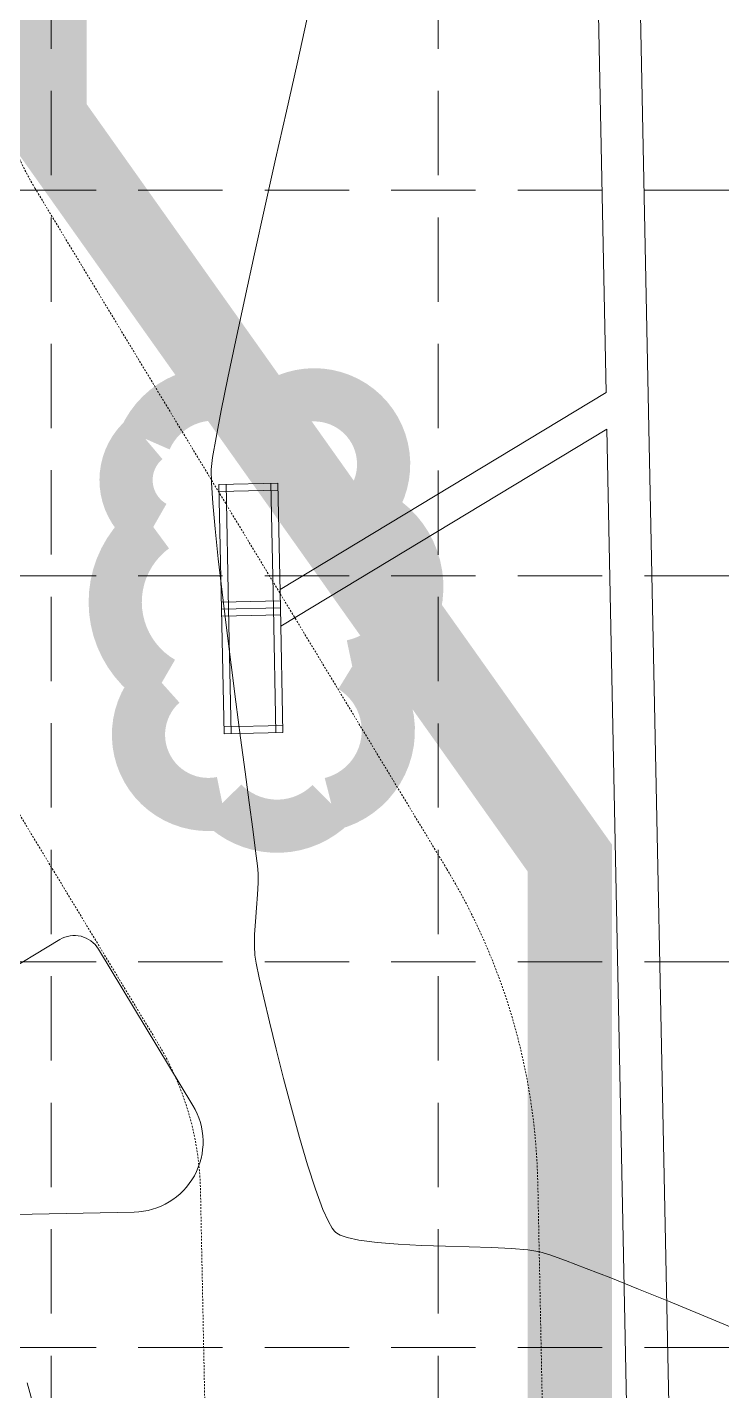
# Model space of a CAD drawing. Extents: x 2140663 to 2528301, y 336313 to 7007653.
# Drawn here: x 2527392.1 to 2527441.5, y 7006962.5 to 7007059.5 of the extents above; entities that cross this region are included whole.
import ezdxf

# ---------------------------------------------------------------- set-up
doc = ezdxf.new("R2010")
doc.units = 0
doc.header["$MEASUREMENT"] = 0
doc.linetypes.add('HIDDEN', pattern=[0.375, 0.25, -0.125])
doc.linetypes.add('xdrc002pt$0$HIDDEN2', pattern=[0.1875, 0.125, -0.0625])
for name, color, linetype in [('1 EXISTING CONTOURS', 43, 'Continuous'), ('BATCH PLANT', 13, 'HIDDEN'), ('GRID', 254, 'HIDDEN'), ('LEGEND', 7, 'Continuous'), ('xdrc002ar$0$xdrc002ar$0$C-PKNG-FACE-N', 1, 'Continuous'), ('xdrc002pt$0$V-ESMT-ACCS-N', 2, 'xdrc002pt$0$HIDDEN2'), ('xdrc002STM$0$C-STRM-INLET-N', 5, 'Continuous'), ('xdrc002STM$0$C-STRM-PIPE-N', 5, 'Continuous')]:
    doc.layers.add(name, color=color, linetype=linetype)

# ---------------------------------------------------------------- blocks, each defined once
blk = doc.blocks.new('A$C211968B4')
at = {"layer": 'LEGEND', "color": 170, "ltscale": 100, "const_width": 1.261430802800306}
blk.add_lwpolyline([(4.032914736308157, 6.67986492626369, 0.5205670505517462), (4.032914736308157, 6.67986492626369, 0.7651954600696135), (1.179535842966288, 5.243441569618881, 0.4178788784126488), (1.161860283929855, 2.658978256396949, 0.6649002420699669), (4.422610547859222, 2.161206842400134, 0.744833174426672), (8.10029117250815, 1.852431412786245, 0.9756416855879776), (10.39131185039878, 4.219029118306935, 0.5205670505517462), (9.820843972731382, 7.070041866973042, 0.5205670505517462), (7.729127584490925, 6.879974124021828, 0.5402640007904789), (4.032914736308157, 6.67986492626369)], format="xyb", close=True, dxfattribs=at)

msp = doc.modelspace()

# ---------------------------------------------------------------- linework, layer by layer
at = {"layer": '1 EXISTING CONTOURS', "color": 43, "lineweight": 0, "extrusion": (0.9755493642770379, -0.2197804310184766, 0), "elevation": 925600.4385288835}
msp.add_lwpolyline([(7391208.794779046, 606), (7391205.471321457, 606)], dxfattribs=at)
at = {"layer": '1 EXISTING CONTOURS', "color": 43, "lineweight": 0, "elevation": 606}
for points in [[(2527411.243614552, 7007056.935457841), (2527410.486664713, 7007053.569335974)], [(2527410.486664713, 7007053.569335974), (2527409.719911858, 7007050.147397824)], [(2527409.719911858, 7007050.147397824), (2527408.960071863, 7007046.737752036)], [(2527408.223860608, 7007043.408507259), (2527407.527993974, 7007040.227772133)], [(2527407.527993974, 7007040.227772133), (2527406.889187838, 7007037.26365531)], [(2527406.889187838, 7007037.26365531), (2527406.32415808, 7007034.584265434)], [(2527405.849620579, 7007032.257711151), (2527405.482291214, 7007030.352101104)], [(2527405.482291214, 7007030.352101104), (2527405.238885865, 7007028.935543944)], [(2527405.136120411, 7007028.076148313), (2527405.148373221, 7007027.110038333)], [(2527405.148373221, 7007027.110038333), (2527405.244870123, 7007025.676594784)], [(2527405.244870123, 7007025.676594784), (2527405.413099343, 7007023.852321715)], [(2527406.223063182, 7007016.799565871), (2527406.553103942, 7007014.177015207)], [(2527406.553103942, 7007014.177015207), (2527406.892318155, 7007011.546155267)], [(2527407.228194045, 7007008.983490101), (2527407.54821984, 7007006.565523755)], [(2527408.28807892, 7007000.944858131), (2527408.4195866, 7006999.870727559)], [(2527408.352289476, 7006996.889752005), (2527408.281164448, 7006995.918692016)], [(2527408.205595328, 7006994.154451443), (2527408.238874757, 7006993.50041665)], [(2527411.993117757, 7006978.59168777), (2527412.554644374, 7006976.85646848)], [(2527413.737448699, 7006974.081627358), (2527413.900064864, 7006973.871048835)], [(2527413.97666886, 7006973.797921115), (2527414.073941937, 7006973.726450205)], [(2527414.073941937, 7006973.726450205), (2527414.318702826, 7006973.594427204)], [(2527415.638712235, 7006973.235296545), (2527416.937647062, 7006973.061225074)], [(2527416.937647062, 7006973.061225074), (2527418.447082049, 7006972.940079578)], [(2527423.477573467, 7006972.754939656), (2527425.068194593, 7006972.70623878)], [(2527425.068194593, 7006972.70623878), (2527426.488908628, 7006972.640834241)], [(2527429.228886461, 7006972.182886404), (2527430.348516325, 7006971.781516103)], [(2527430.348516325, 7006971.781516103), (2527431.81371033, 7006971.225481756)], [(2527439.900749964, 7006967.962347767), (2527442.171731327, 7006967.013726086)]]:
    msp.add_lwpolyline(points, dxfattribs=at)
at = {"layer": '1 EXISTING CONTOURS', "color": 43, "lineweight": 0, "extrusion": (0.9764114201062671, -0.2159183611600987, 0), "elevation": 954840.923705436}
msp.add_lwpolyline([(7387474.456599521, 606), (7387471.046925372, 606)], dxfattribs=at)
at = {"layer": '1 EXISTING CONTOURS', "color": 43, "lineweight": 0, "extrusion": (0.9798262893963722, -0.1998510510548714, 0), "elevation": 1076055.933953455}
msp.add_lwpolyline([(7370781.506698574, 606), (7370779.132242705, 606)], dxfattribs=at)
at = {"layer": '1 EXISTING CONTOURS', "color": 43, "lineweight": 0, "extrusion": (0.9929262328906199, -0.118732876818693, 0), "elevation": 1677562.259366003}
msp.add_lwpolyline([(7257548.939624776, 606.0000000000003), (7257548.074106671, 606.0000000000003)], dxfattribs=at)
at = {"layer": '1 EXISTING CONTOURS', "color": 43, "lineweight": 0, "extrusion": (0.994391882596476, 0.1057581383451704, 0), "elevation": 3254281.22477813}
msp.add_lwpolyline([(6700433.948575708, 606), (6700431.797916017, 606)], dxfattribs=at)
at = {"layer": '1 EXISTING CONTOURS', "color": 43, "lineweight": 0, "extrusion": (0.9934110189908941, 0.1146060528396025, 0), "elevation": 3313799.713552427}
msp.add_lwpolyline([(6671196.59633318, 606.0000000000007), (6671194.204151176, 606.0000000000007)], dxfattribs=at)
at = {"layer": '1 EXISTING CONTOURS', "color": 43, "lineweight": 0, "extrusion": (0.9926986461962218, 0.1206208847595991, 0), "elevation": 3354145.301911737}
msp.add_lwpolyline([(6651000.672432966, 606), (6650998.116030428, 606)], dxfattribs=at)
at = {"layer": '1 EXISTING CONTOURS', "color": 43, "lineweight": 0, "extrusion": (0.9915200701182693, 0.1299536477081827, 0), "elevation": 3416561.369044925}
msp.add_lwpolyline([(6619146.834663847, 606), (6619144.250081604, 606)], dxfattribs=at)
at = {"layer": '1 EXISTING CONTOURS', "color": 43, "lineweight": 0, "extrusion": (0.9913009272015624, 0.1316148613543433, 0), "elevation": 3427647.643596939}
msp.add_lwpolyline([(6613407.711266259, 606.0000000000007), (6613405.495225283, 606.0000000000007)], dxfattribs=at)
at = {"layer": '1 EXISTING CONTOURS', "color": 43, "lineweight": 0, "extrusion": (0.9913924417345094, 0.1309237429639386, 0), "elevation": 3423036.268564075}
msp.add_lwpolyline([(6615793.47599564, 606), (6615791.560450923, 606)], dxfattribs=at)
at = {"layer": '1 EXISTING CONTOURS', "color": 43, "lineweight": 0, "extrusion": (0.9917240754330441, 0.1283875313512722, 0), "elevation": 3406103.201223247}
msp.add_lwpolyline([(6624525.360345107, 606), (6624523.822774699, 606)], dxfattribs=at)
at = {"layer": '1 EXISTING CONTOURS', "color": 43, "lineweight": 0, "extrusion": (0.9953199893395477, 0.0966339423863208, 0), "elevation": 3192694.143048462}
msp.add_lwpolyline([(6729973.597029733, 606), (6729973.047546638, 606)], dxfattribs=at)
at = {"layer": '1 EXISTING CONTOURS', "color": 43, "lineweight": 0, "extrusion": (0.9999619615640141, -0.00872212273757171, 0), "elevation": 2466196.425895514}
msp.add_lwpolyline([(7028777.155427558, 606), (7028776.493473245, 606)], dxfattribs=at)
at = {"layer": '1 EXISTING CONTOURS', "color": 43, "lineweight": 0, "extrusion": (0.998456669896387, -0.05553627948843336, 0), "elevation": 2134365.205278929}
msp.add_lwpolyline([(7136547.412915892, 606.0000000000007), (7136546.577080273, 606.0000000000007)], dxfattribs=at)
at = {"layer": '1 EXISTING CONTOURS', "color": 43, "lineweight": 0, "extrusion": (0.9973646868316532, -0.07255123335408038, 0), "elevation": 2012381.573317185}
msp.add_lwpolyline([(7171898.791792518, 606), (7171897.851725881, 606)], dxfattribs=at)
at = {"layer": '1 EXISTING CONTOURS', "color": 43, "lineweight": 0, "extrusion": (0.9982625998245356, -0.05892182780226042, 0), "elevation": 2110152.154640971}
msp.add_lwpolyline([(7143741.478282181, 606), (7143740.54169714, 606)], dxfattribs=at)
at = {"layer": '1 EXISTING CONTOURS', "color": 43, "lineweight": 0, "extrusion": (0.999698047223117, -0.02457263474449984, 0), "elevation": 2354464.73965515}
msp.add_lwpolyline([(7066984.281328483, 606), (7066983.451795246, 606)], dxfattribs=at)
at = {"layer": '1 EXISTING CONTOURS', "color": 43, "lineweight": 0, "extrusion": (0.984227272666621, 0.1769086649636614, 0), "elevation": 3727141.983430612}
msp.add_lwpolyline([(6449353.685150327, 606.0000000000007), (6449353.117179911, 606.0000000000007)], dxfattribs=at)
at = {"layer": '1 EXISTING CONTOURS', "color": 43, "lineweight": 0, "extrusion": (0.9783673489513299, 0.2068751568118962, 0), "elevation": 3922306.560223851}
msp.add_lwpolyline([(6332555.111671293, 606), (6332554.054241829, 606)], dxfattribs=at)
at = {"layer": '1 EXISTING CONTOURS', "color": 43, "lineweight": 0, "extrusion": (0.9756249161728582, 0.2194448061420088, 0), "elevation": 4003450.743277548}
msp.add_lwpolyline([(6281569.210668635, 606.0000000000003), (6281567.751210459, 606.0000000000003)], dxfattribs=at)
at = {"layer": '1 EXISTING CONTOURS', "color": 43, "lineweight": 0, "extrusion": (0.9735840889716826, 0.2283287579372758, 0), "elevation": 4060542.504170625}
msp.add_lwpolyline([(6244814.315791985, 606.0000000000007), (6244812.541934054, 606.0000000000007)], dxfattribs=at)
at = {"layer": '1 EXISTING CONTOURS', "color": 43, "lineweight": 0, "extrusion": (0.971647917423032, 0.2364324947368379, 0), "elevation": 4112431.798860149}
msp.add_lwpolyline([(6210764.35004557, 606.0000000000007), (6210762.34942094, 606.0000000000007)], dxfattribs=at)
at = {"layer": '1 EXISTING CONTOURS', "color": 43, "lineweight": 0, "extrusion": (0.9695244735037873, 0.244994480095377, 0), "elevation": 4167058.704473816}
msp.add_lwpolyline([(6174243.760553177, 606.0000000000007), (6174241.620749059, 606.0000000000007)], dxfattribs=at)
at = {"layer": '1 EXISTING CONTOURS', "color": 43, "lineweight": 0, "extrusion": (0.9669558804906939, 0.2549437686715778, 0), "elevation": 4230281.329287841}
msp.add_lwpolyline([(6131097.594476841, 606), (6131095.402992197, 606)], dxfattribs=at)
at = {"layer": '1 EXISTING CONTOURS', "color": 43, "lineweight": 0, "extrusion": (0.9635930645666894, 0.2673731585611689, 0), "elevation": 4308874.630784445}
msp.add_lwpolyline([(6076118.035530211, 606), (6076115.879711177, 606)], dxfattribs=at)
at = {"layer": '1 EXISTING CONTOURS', "color": 43, "lineweight": 0, "extrusion": (0.9588310930495938, 0.2839769973102069, 0), "elevation": 4413181.944632147}
msp.add_lwpolyline([(6000784.106353852, 606), (6000782.073271701, 606)], dxfattribs=at)
at = {"layer": '1 EXISTING CONTOURS', "color": 43, "lineweight": 0, "extrusion": (0.9382760817577553, 0.3458872567778614, 0), "elevation": 4795034.751946928}
msp.add_lwpolyline([(5700278.99458265, 606.0000000000007), (5700277.465349377, 606.0000000000007)], dxfattribs=at)
at = {"layer": '1 EXISTING CONTOURS', "color": 43, "lineweight": 0, "extrusion": (0.9137603654543838, 0.4062536086297219, 0), "elevation": 5156058.953527471}
msp.add_lwpolyline([(5375925.736289321, 606.0000000000007), (5375924.78016533, 606.0000000000007)], dxfattribs=at)
at = {"layer": '1 EXISTING CONTOURS', "color": 43, "lineweight": 0, "extrusion": (0.869077656660342, 0.4946756782921198, 0), "elevation": 5662698.464957388}
msp.add_lwpolyline([(4839355.046823452, 606), (4839354.5102432, 606)], dxfattribs=at)
at = {"layer": '1 EXISTING CONTOURS', "color": 43, "lineweight": 0, "extrusion": (-0.6905040299905016, -0.7233285453836843, 0), "elevation": -6813533.701136041}
msp.add_lwpolyline([(-3010193.076080944, 606.0000000000007), (-3010192.970176103, 606.0000000000007)], dxfattribs=at)
at = {"layer": '1 EXISTING CONTOURS', "color": 43, "lineweight": 0, "extrusion": (-0.3358400216370028, -0.9419190410363608, 0), "elevation": -7448808.728108805}
msp.add_lwpolyline([(27397.50781179406, 606), (27398.02117693005, 606)], dxfattribs=at)
at = {"layer": '1 EXISTING CONTOURS', "color": 43, "lineweight": 0, "extrusion": (-0.217866428988078, -0.9759785956259404, 0), "elevation": -7389294.91754813}
msp.add_lwpolyline([(940118.4717957878, 606), (940119.3288443086, 606)], dxfattribs=at)
at = {"layer": '1 EXISTING CONTOURS', "color": 43, "lineweight": 0, "extrusion": (-0.04990899104683449, -0.9987537697614397, 0), "elevation": -7124381.543167898}
msp.add_lwpolyline([(2174557.752055957, 606), (2174559.397960829, 606)], dxfattribs=at)
at = {"layer": '1 EXISTING CONTOURS', "color": 43, "lineweight": 0, "extrusion": (-0.03350933087745608, -0.9994384046774195, 0), "elevation": -7087729.930845163}
msp.add_lwpolyline([(2291201.731688612, 606.0000000000007), (2291203.434836047, 606.0000000000007)], dxfattribs=at)
at = {"layer": '1 EXISTING CONTOURS', "color": 43, "lineweight": 0, "extrusion": (-0.02725291390040639, -0.9996285703619806, 0), "elevation": -7073249.812009854}
msp.add_lwpolyline([(2335522.607320555, 606.0000000000007), (2335524.292393208, 606.0000000000007)], dxfattribs=at)
at = {"layer": '1 EXISTING CONTOURS', "color": 43, "lineweight": 0, "extrusion": (-0.08147846028540928, -0.9966751027840112, 0), "elevation": -7189605.995809057}
msp.add_lwpolyline([(1948105.713574878, 606.0000000000007), (1948106.892219245, 606.0000000000007)], dxfattribs=at)
at = {"layer": '1 EXISTING CONTOURS', "color": 43, "lineweight": 0, "extrusion": (-0.1626878065966544, -0.9866775955623852, 0), "elevation": -7324804.485603369}
msp.add_lwpolyline([(1353807.255915867, 606.0000000000007), (1353808.120084172, 606.0000000000007)], dxfattribs=at)
at = {"layer": '1 EXISTING CONTOURS', "color": 43, "lineweight": 0, "extrusion": (-0.2966110813106172, -0.9549983593932226, 0), "elevation": -7441310.455486542}
msp.add_lwpolyline([(335344.4250137208, 606.0000000000003), (335345.1711896958, 606.0000000000003)], dxfattribs=at)
at = {"layer": '1 EXISTING CONTOURS', "color": 43, "lineweight": 0, "extrusion": (0.3647739987278728, 0.9310960905578318, 0), "elevation": 7446104.923896445}
msp.add_lwpolyline([(202679.0319929449, 606.0000000000007), (202677.1532510263, 606.0000000000007)], dxfattribs=at)
at = {"layer": '1 EXISTING CONTOURS', "color": 43, "lineweight": 0, "extrusion": (-0.3715731547063985, -0.9284036787419226, 0), "elevation": -7444423.68864057}
msp.add_lwpolyline([(-257123.5308794915, 606.0000000000007), (-257121.4068943518, 606.0000000000007)], dxfattribs=at)
at = {"layer": '1 EXISTING CONTOURS', "color": 43, "lineweight": 0, "extrusion": (-0.376813993749619, -0.9262889474210854, 0), "elevation": -7442851.713074682}
msp.add_lwpolyline([(-299188.6546268757, 606.0000000000007), (-299186.3518107883, 606.0000000000007)], dxfattribs=at)
at = {"layer": '1 EXISTING CONTOURS', "color": 43, "lineweight": 0, "extrusion": (-0.3812794078623294, -0.924459849393229, 0), "elevation": -7441321.335940772}
msp.add_lwpolyline([(-335098.3008032735, 606.0000000000007), (-335095.8855965207, 606.0000000000007)], dxfattribs=at)
at = {"layer": '1 EXISTING CONTOURS', "color": 43, "lineweight": 0, "extrusion": (0.9641976089903211, 0.2651847861724877, 0), "elevation": 4295045.380078477}
msp.add_lwpolyline([(6085871.118059359, 605.0000000000007), (6085867.279205281, 605.0000000000007)], dxfattribs=at)
at = {"layer": 'BATCH PLANT', "color": 17, "linetype": 'Continuous', "const_width": 6}
msp.add_lwpolyline([(2527508.974587351, 7007142.106222292), (2527508.974587351, 7007100.670215893), (2527508.974587351, 7006936.460859954), (2527430.65728095, 7006936.460859954), (2527430.65728095, 7007000.405311977), (2527393.290204251, 7007053.095543257), (2527393.290204251, 7007142.106222292), (2527477.263444963, 7007142.093036084)], dxfattribs=at)
at = {"layer": 'GRID', "color": 253, "linetype": 'HIDDEN', "lineweight": 0, "ltscale": 24}
for p, q in [((2527393.70391521, 7006032.011927022), (2527393.789998551, 7007623.565466588)), ((2527421.368363672, 7006032.007577593), (2527421.22060479, 7007623.464267181)), ((2527228.947377252, 7007047.956076927), (2528272.331315909, 7007047.956076927)), ((2527228.947377252, 7007020.498604855), (2528272.331315909, 7007020.498604855)), ((2527228.947377252, 7006993.041132786), (2528272.331315909, 7006993.041132786)), ((2527228.947377252, 7006965.583660717), (2528272.331315909, 7006965.583660717))]:
    msp.add_line(p, q, dxfattribs=at)
at = {"layer": 'xdrc002ar$0$xdrc002ar$0$C-PKNG-FACE-N', "color": 7, "lineweight": 0}
for p, q in [((2527394.362849476, 7006994.622511838), (2527380.671692912, 7006986.342896678)), ((2527403.837634552, 7006982.819935305), (2527397.109195941, 7006993.946069162)), ((2527349.411477756, 7006974.213385783), (2527399.660641494, 7006975.233587766))]:
    msp.add_line(p, q, dxfattribs=at)
for centre, radius, start, end in [((2527395.39780137, 7006992.911117266), 1.9999992, 31.16310867501877, 121.1631086778858), ((2527399.559148126, 7006980.232555569), 4.999998000000001, 271.1631086760843, 31.16310866494134)]:
    msp.add_arc(centre, radius, start, end, dxfattribs=at)
at = {"layer": 'xdrc002pt$0$V-ESMT-ACCS-N', "color": 7, "lineweight": 0}
for p, q in [((2527421.885290924, 7006999.661118974), (2527392.602890818, 7007048.082442489)), ((2527401.348547865, 7006987.24169127), (2527372.064919882, 7007035.665045203)), ((2527416.815658904, 7006364.025963987), (2527404.37454192, 7006976.802387302)), ((2527440.810676755, 7006364.514963956), (2527428.369625911, 7006977.288132709))]:
    msp.add_line(p, q, dxfattribs=at)
for centre, radius, start, end in [((2527409.716843365, 7007058.431965581), 19.99999999962902, 181.163381510488, 211.1631086951244), ((2527383.378897689, 7006976.374692029), 44.99999999832137, 1.163108678951152, 31.16310867829892), ((2527383.378897686, 7006976.37469203), 21.00000000093664, 1.163108672247909, 31.16310867199456)]:
    msp.add_arc(centre, radius, start, end, dxfattribs=at)
at = {"layer": 'xdrc002STM$0$C-STRM-INLET-N', "color": 5, "lineweight": 0}
for p, q in [((2527409.87840057, 7007027.09731669), (2527405.691763562, 7007027.012305992)), ((2527405.691763562, 7007027.012305992), (2527405.87193549, 7007018.139135021)), ((2527409.888551101, 7007026.597419734), (2527405.701914093, 7007026.512409036)), ((2527406.191660519, 7007027.022456523), (2527406.371832446, 7007018.149285552)), ((2527409.558675542, 7007018.213995188), (2527409.378503614, 7007027.087166158)), ((2527410.058572497, 7007018.224145719), (2527409.87840057, 7007027.09731669)), ((2527405.861784959, 7007018.639031976), (2527410.048421966, 7007018.724042675)), ((2527410.058572497, 7007018.224145719), (2527405.87193549, 7007018.139135021)), ((2527405.87193549, 7007018.139135021), (2527410.058572497, 7007018.224145719)), ((2527405.87193549, 7007018.139135021), (2527410.058572497, 7007018.224145719)), ((2527405.87193549, 7007018.139135021), (2527406.052107418, 7007009.26596405)), ((2527405.87193549, 7007018.139135021), (2527406.052107418, 7007009.26596405)), ((2527405.882086021, 7007017.639238065), (2527410.068723029, 7007017.724248763)), ((2527406.371832446, 7007018.149285552), (2527406.552004374, 7007009.276114581)), ((2527409.738847469, 7007009.340824217), (2527409.558675542, 7007018.213995188)), ((2527410.238744425, 7007009.350974748), (2527410.058572497, 7007018.224145719)), ((2527406.041956887, 7007009.765861006), (2527410.228593894, 7007009.850871704)), ((2527406.052107418, 7007009.26596405), (2527410.238744425, 7007009.350974748)), ((2527406.052107418, 7007009.26596405), (2527410.238744425, 7007009.350974748))]:
    msp.add_line(p, q, dxfattribs=at)
at = {"layer": 'xdrc002STM$0$C-STRM-PIPE-N', "color": 5, "lineweight": 0}
for p, q in [((2527433.225177836, 7007033.548677918), (2527427.972551592, 7007292.262226541)), ((2527436.277296989, 7007031.012045378), (2527430.971933473, 7007292.323122585)), ((2527410.03220068, 7007019.522914323), (2527433.225200126, 7007033.548691398)), ((2527410.084944314, 7007016.925377113), (2527433.27793705, 7007030.95115013)), ((2527435.182890663, 7006937.123231029), (2527433.277915358, 7007030.951137012)), ((2527438.249028315, 7006933.896129536), (2527436.277296989, 7007031.012045378))]:
    msp.add_line(p, q, dxfattribs=at)

# ---------------------------------------------------------------- block references
at = {"linetype": 'Continuous', "lineweight": 0, "xscale": 3, "yscale": 3, "zscale": 3, "rotation": 90}
msp.add_blockref('A$C211968B4', (2527421.654640554, 7007000.794639677), dxfattribs=at)

doc.saveas('drawing.dxf')
